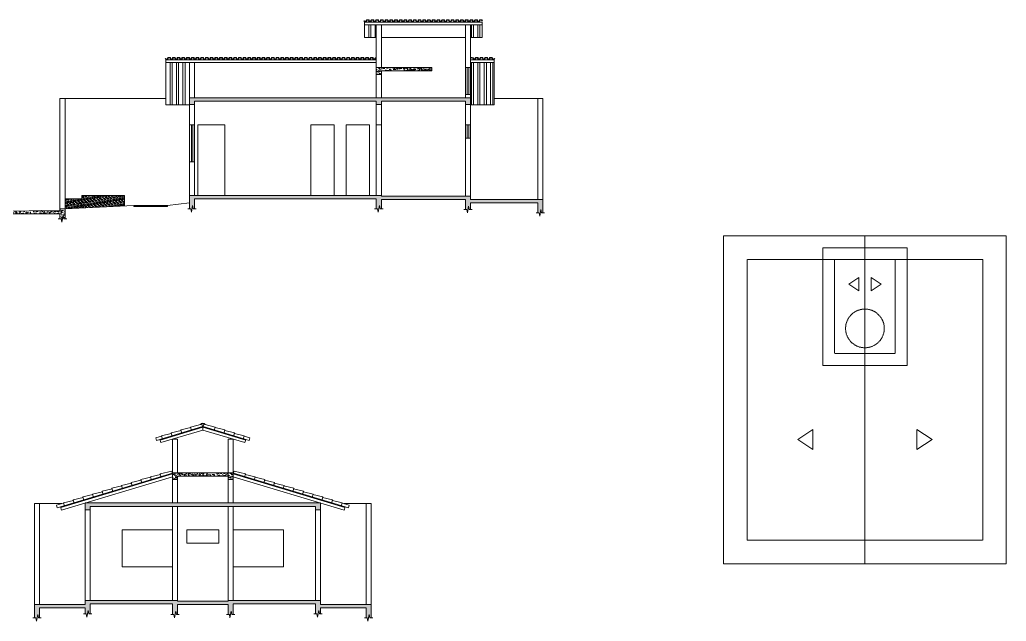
# Model space of a CAD drawing. Header units: centimetres. Extents: x 35234 to 39690, y -7016 to -4021.
# Drawn here: x 36758 to 39690, y -5811 to -4021 of the extents above; entities that cross this region are included whole.
import ezdxf

# ---------------------------------------------------------------- set-up
doc = ezdxf.new("R2010")
doc.units = ezdxf.units.CM
doc.header["$LTSCALE"] = 0.3
doc.linetypes.add('HIDDEN', pattern=[9.525, 6.35, -3.175])
for name, color, linetype, lineweight in [('Cobertura', 52, 'Continuous', 15), ('Janelas', 86, 'Continuous', 5), ('Paredes', 87, 'Continuous', 20), ('Piso', 253, 'Continuous', 5), ('Portas', 152, 'Continuous', 5), ('Projeção Cobertura', 52, 'HIDDEN', 15), ('Terra', 46, 'Continuous', 13)]:
    doc.layers.add(name, color=color, linetype=linetype, lineweight=lineweight)
doc.layers.get('0').off()
pattern_1 = [(50, (-18027.649, -2796.672), (14.5747735, -1.2751268), [1.524, -16.764]), (355, (-18027.649, -2796.672), (-2.8194737, 15.2845476), [1.2192, -13.4112467]), (100.451445, (-18026.434, -2796.778), (11.7552998, 14.00942), [1.2952007, -14.2472196]), (46.1842, (-18027.649, -2792.608), (21.686323, -3.363386), [2.286, -25.146]), (96.635558, (-18025.842, -2792.888), (18.992331, 19.79409), [1.942802, -21.370849]), (351.18415, (-18027.649, -2792.608), (18.992331, 19.79409), [1.828797, -20.1167786]), (21, (-18025.617, -2793.624), (12.1291513, -8.1812159), [1.524, -16.764]), (326, (-18025.617, -2793.624), (4.9441623, 14.7350373), [1.2192, -13.4112]), (71.451445, (-18024.606, -2794.305), (17.0733135, 6.5538215), [1.2952007, -14.247195]), (37.5, (-18027.649, -2796.6717), (0.24708826, 6.7644031), [0, -13.24864, 0, -13.6144, 0, -13.462]), (7.5, (-18027.649, -2796.672), (5.345573, 8.014446), [0, -7.76224, 0, -12.94384, 0, -5.1308]), (327.5, (-18032.18, -2796.6717), (10.8472476, -0.4582995), [0, -5.08, 0, -15.8496, 0, -21.0312]), (317.5, (-18034.212, -2796.672), (11.8503345, 2.0341193), [0, -6.604, 0, -10.52576, 0, -14.9352])]
pattern_2 = [(90, (-12153.477, -6208.12), (-19.05, 4e-15), []), (90, (-12147.127, -6201.77), (-19.05, 4e-15), [])]
pattern_3 = [(50, (-12153.477, -6208.119), (14.5747735, -1.2751268), [1.524, -16.764]), (355, (-12153.477, -6208.12), (-2.8194737, 15.2845476), [1.2192, -13.4112467]), (100.451445, (-12152.262, -6208.226), (11.7552998, 14.00942), [1.2952007, -14.2472196]), (46.1842, (-12153.477, -6204.055), (21.686323, -3.363386), [2.286, -25.146]), (96.63556, (-12151.67, -6204.336), (18.992331, 19.79409), [1.942802, -21.370849]), (351.18415, (-12153.477, -6204.055), (18.992331, 19.79409), [1.828797, -20.116779]), (21, (-12151.445, -6205.071), (12.1291513, -8.1812159), [1.524, -16.764]), (326, (-12151.445, -6205.071), (4.9441623, 14.7350373), [1.2192, -13.4112]), (71.451445, (-12150.434, -6205.753), (17.0733135, 6.5538215), [1.2952007, -14.247195]), (37.5, (-12153.4766, -6208.1193), (0.24708826, 6.7644031), [0, -13.24864, 0, -13.6144, 0, -13.462]), (7.5, (-12153.4766, -6208.119), (5.345573, 8.014446), [0, -7.76224, 0, -12.94384, 0, -5.1308]), (327.5, (-12158.008, -6208.1193), (10.8472476, -0.4582995), [0, -5.08, 0, -15.8496, 0, -21.0312]), (317.5, (-12160.04, -6208.119), (11.8503345, 2.0341193), [0, -6.604, 0, -10.52576, 0, -14.9352])]
pattern_4 = [(50, (-14367.067, -7413.217), (14.5747735, -1.2751268), [1.524, -16.764]), (355, (-14367.067, -7413.217), (-2.8194737, 15.2845476), [1.2192, -13.4112467]), (100.451445, (-14365.853, -7413.323), (11.7552998, 14.00942), [1.2952007, -14.2472196]), (46.1842, (-14367.067, -7409.153), (21.686323, -3.363386), [2.286, -25.146]), (96.635558, (-14365.26, -7409.433), (18.992331, 19.79409), [1.942802, -21.370849]), (351.18415, (-14367.067, -7409.153), (18.992331, 19.79409), [1.828797, -20.116779]), (21, (-14365.035, -7410.169), (12.1291513, -8.1812159), [1.524, -16.764]), (326, (-14365.035, -7410.169), (4.9441623, 14.7350373), [1.2192, -13.4112]), (71.451445, (-14364.024, -7410.85), (17.0733135, 6.5538215), [1.2952007, -14.247195]), (37.5, (-14367.067, -7413.217), (0.24708826, 6.7644031), [0, -13.24864, 0, -13.6144, 0, -13.462]), (7.5, (-14367.067, -7413.217), (5.345573, 8.014446), [0, -7.76224, 0, -12.94384, 0, -5.1308]), (327.5, (-14371.5985, -7413.217), (10.8472476, -0.4582995), [0, -5.08, 0, -15.8496, 0, -21.0312]), (317.5, (-14373.63, -7413.217), (11.8503345, 2.0341193), [0, -6.604, 0, -10.52576, 0, -14.9352])]

# ---------------------------------------------------------------- blocks, each defined once
blk = doc.blocks.new('telha corte')
for points in [[(0.008, 0.045), (-0.001, 0.039, 0.57735), (-0.089, 0.039), (-0.098, 0.045, -0.57735)], [(-0.011, 0.046, 0.57735), (0.06, 0.046), (0.069, 0.041, -0.57735), (-0.019, 0.041)]]:
    blk.add_lwpolyline(points, format="xyb", close=True)
blk.add_lwpolyline([(0.049, 0), (0.049, 0.015), (0, 0.015), (0, 0)])

msp = doc.modelspace()

# ---------------------------------------------------------------- hatches: boundary and pattern name
at = {"layer": 'Cobertura'}
h = msp.add_hatch(dxfattribs=at)
h.set_pattern_fill('ANSI32', color=256, scale=2, angle=45)
h.set_pattern_definition(pattern_2)
h.paths.add_polyline_path([(37817.8, -4036.5), (37782.8, -4036.5), (37782.8, -4074), (37817.8, -4074)])
h = msp.add_hatch(dxfattribs=at)
h.set_pattern_fill('ANSI32', color=256, scale=2, angle=45)
h.set_pattern_definition(pattern_2)
h.paths.add_polyline_path([(38132.8, -4036.5), (38097.8, -4036.5), (38097.8, -4074), (38132.8, -4074)])
h = msp.add_hatch(dxfattribs=at)
h.set_pattern_fill('ANSI32', color=256, scale=2, angle=45)
h.set_pattern_definition(pattern_2)
h.paths.add_polyline_path([(37262.8, -4148.5), (37192.8, -4148.5), (37192.8, -4274.5), (37262.8, -4274.5), (37262.8, -4273.5), (37262.8, -4253.5)])
h = msp.add_hatch(dxfattribs=at)
h.set_pattern_fill('ANSI32', color=256, scale=2, angle=45)
h.set_pattern_definition(pattern_2)
h.paths.add_polyline_path([(38167.8, -4148.5), (38097.8, -4148.5), (38097.8, -4163.5), (38097.8, -4243.5), (38097.8, -4253.5), (38097.8, -4274.5), (38167.8, -4274.5)])
at = {"layer": 'Piso'}
h = msp.add_hatch(dxfattribs=at)
h.set_pattern_fill('AR-CONC', color=256, scale=0.08)
h.set_pattern_definition(pattern_3)
h.paths.add_polyline_path([(37982.8, -4163.5), (37817.8, -4163.5), (37817.8, -4183.5), (37832.8, -4183.5), (37832.8, -4173.5), (37982.8, -4173.5)])
h = msp.add_hatch(dxfattribs=at)
h.set_pattern_fill('AR-CONC', color=256, scale=0.08)
h.set_pattern_definition(pattern_3)
h.paths.add_polyline_path([(38097.8, -4253.5), (37262.8, -4253.5), (37262.8, -4273.5), (37277.8, -4273.5), (37277.8, -4263.5), (37817.8, -4263.5), (37817.8, -4273.5), (37832.8, -4273.5), (37832.8, -4263.5), (38082.8, -4263.5), (38082.8, -4273.5), (38097.8, -4273.5)])
h = msp.add_hatch(dxfattribs=at)
h.set_pattern_fill('GOST_WOOD', color=256, scale=1.5, angle=10)
h.set_pattern_definition([(100, (-18027.649, -2043.2), (8.8632698, 1.5628336), [15, -3]), (100, (-18024.1735, -2045.6335), (8.8632698, 1.5628336), [9, -2.25, 4.5, -2.25]), (100, (-18020.438, -2049.544), (8.8632698, 1.5628336), [15, -3])])
h.paths.add_polyline_path([(37069.4, -4543.5), (36942.8, -4543.5), (36942.8, -4581), (37069.4, -4574.8)])
h.paths.add_polyline_path([(36942.8, -4553.5), (36892.8, -4553.5), (36892.8, -4583.5), (36942.8, -4581)])
h = msp.add_hatch(dxfattribs=at)
h.set_pattern_fill('AR-CONC', color=256, scale=0.08)
h.set_pattern_definition(pattern_1)
h.paths.add_polyline_path([(37277.8, -4553.5), (37817.8, -4553.5), (37817.8, -4583.5), (37821.5, -4583.5), (37823.4, -4593.5), (37825.3, -4583.5), (37827.1, -4573.5), (37829, -4583.5), (37832.8, -4583.5), (37832.8, -4555.5), (38082.8, -4555.5), (38082.8, -4585.5), (38086.5, -4585.5), (38088.4, -4595.5), (38090.3, -4585.5), (38092.1, -4575.5), (38094, -4585.5), (38097.8, -4585.5), (38097.8, -4565.5), (38297.8, -4565.5), (38297.8, -4595.5), (38301.5, -4595.5), (38303.4, -4605.5), (38305.3, -4595.5), (38307.1, -4585.5), (38309, -4595.5), (38312.8, -4595.5), (38312.8, -4555.5), (38097.8, -4555.5), (38097.8, -4545.5), (37832.8, -4545.5), (37832.8, -4543.5), (37262.8, -4543.5), (37262.8, -4583.5), (37266.5, -4583.5), (37268.4, -4593.5), (37270.3, -4583.5), (37272.1, -4573.5), (37274, -4583.5), (37277.8, -4583.5)])
h = msp.add_hatch(dxfattribs=at)
h.set_pattern_fill('AR-CONC', color=256, scale=0.08)
h.set_pattern_definition(pattern_1)
h.paths.add_polyline_path([(36892.8, -4583.5), (36877.8, -4583.5), (36877.8, -4588.5), (36677.8, -4590.4), (36677.8, -4590.5), (36677.7, -4598.5), (36877.8, -4598.5), (36877.8, -4613.5), (36881.5, -4613.5), (36883.4, -4623.5), (36885.3, -4613.5), (36887.1, -4603.5), (36889, -4613.5), (36892.8, -4613.5)])
h.paths.add_polyline_path([(36677.8, -4590.5), (36677.7, -4590.4), (36672.8, -4590.5), (36672.8, -4603.5), (36677.7, -4603.5)])
h = msp.add_hatch(dxfattribs=at)
h.set_pattern_fill('AR-CONC', color=256, scale=0.08)
h.set_pattern_definition(pattern_1)
h.paths.add_polyline_path([(37197.8, -4573.5), (37097.8, -4573.5), (37097.8, -4576.5), (37197.8, -4576.5)])
h = msp.add_hatch(dxfattribs=at)
h.set_pattern_fill('AR-CONC', color=256, scale=0.08)
h.set_pattern_definition(pattern_4)
h.paths.add_polyline_path([(37392.4, -5368.6), (37212.4, -5368.6), (37212.4, -5388.6), (37227.4, -5388.6), (37227.4, -5378.6), (37377.4, -5378.6), (37377.4, -5388.6), (37392.4, -5388.6)])
h = msp.add_hatch(dxfattribs=at)
h.set_pattern_fill('AR-CONC', color=256, scale=0.08)
h.set_pattern_definition(pattern_4)
h.paths.add_polyline_path([(37652.4, -5458.6), (36952.4, -5458.6), (36952.4, -5478.6), (36967.4, -5478.6), (36967.4, -5468.6), (37637.4, -5468.6), (37637.4, -5478.6), (37652.4, -5478.6)])
h = msp.add_hatch(dxfattribs=at)
h.set_pattern_fill('AR-CONC', color=256, scale=0.08)
h.set_pattern_definition(pattern_4)
h.paths.add_polyline_path([(37227.4, -5750.6), (37227.4, -5748.6), (36952.4, -5748.6), (36952.4, -5760.6), (36802.4, -5760.6), (36802.4, -5800.6), (36806.1, -5800.6), (36808, -5810.6), (36809.9, -5800.6), (36811.8, -5790.6), (36813.6, -5800.6), (36817.4, -5800.6), (36817.4, -5770.6), (36952.4, -5770.6), (36952.4, -5788.6), (36956.1, -5788.6), (36958, -5798.6), (36959.9, -5788.6), (36961.8, -5778.6), (36963.6, -5788.6), (36967.4, -5788.6), (36967.4, -5758.6), (37212.4, -5758.6), (37212.4, -5790.6), (37216.1, -5790.6), (37218, -5800.6), (37219.9, -5790.6), (37221.8, -5780.6), (37223.6, -5790.6), (37227.4, -5790.6), (37227.4, -5760.6), (37377.4, -5760.6), (37377.4, -5790.6), (37381.1, -5790.6), (37383, -5800.6), (37384.9, -5790.6), (37386.8, -5780.6), (37388.6, -5790.6), (37392.4, -5790.6), (37392.4, -5758.6), (37637.4, -5758.6), (37637.4, -5788.6), (37641.1, -5788.6), (37643, -5798.6), (37644.9, -5788.6), (37646.8, -5778.6), (37648.6, -5788.6), (37652.4, -5788.6), (37652.4, -5770.6), (37787.4, -5770.6), (37787.4, -5800.6), (37791.1, -5800.6), (37793, -5810.6), (37794.9, -5800.6), (37796.8, -5790.6), (37798.6, -5800.6), (37802.4, -5800.6), (37802.4, -5760.6), (37652.4, -5760.6), (37652.4, -5748.6), (37377.4, -5748.6), (37377.4, -5750.6)])

# ---------------------------------------------------------------- linework, layer by layer
at = {"layer": 'Cobertura'}
for p, q in [((37782.8, -4074), (37782.8, -4027)), ((38132.8, -4028.5), (37782.8, -4028.5)), ((38132.8, -4036.5), (37782.8, -4036.5)), ((38132.8, -4074), (38132.8, -4028.5)), ((37817.8, -4074), (37782.8, -4074)), ((37832.8, -4074), (38082.8, -4074)), ((38132.8, -4074), (38097.8, -4074)), ((37192.8, -4274.5), (37192.8, -4139)), ((37817.8, -4140.5), (37192.8, -4140.5)), ((37817.8, -4148.5), (37192.8, -4148.5)), ((38167.8, -4140.5), (38097.8, -4140.5)), ((38167.8, -4148.5), (38097.8, -4148.5)), ((38167.8, -4274.5), (38167.8, -4140.5)), ((37262.8, -4274.5), (37192.8, -4274.5)), ((38167.8, -4274.5), (38097.8, -4274.5)), ((39689.8, -4664.3), (38849.8, -4664.3)), ((38849.8, -4664.3), (38849.8, -5639.3)), ((39269.8, -4664.3), (39269.8, -5639.3)), ((39689.8, -5639.3), (39689.8, -4664.3)), ((39394.8, -4699.3), (39144.8, -4699.3)), ((39144.8, -4699.3), (39144.8, -5049.3)), ((39394.8, -4699.3), (39394.8, -5049.3)), ((39221.5, -4807.9), (39251.5, -4787.9)), ((39251.5, -4787.9), (39251.5, -4827.9)), ((39288.1, -4787.9), (39288.1, -4827.9)), ((39318.1, -4807.9), (39288.1, -4787.9)), ((39221.5, -4807.9), (39251.5, -4827.9)), ((39318.1, -4807.9), (39288.1, -4827.9)), ((39394.8, -5049.3), (39144.8, -5049.3)), ((37301.8, -5231.3), (37164.9, -5272.4)), ((37302.4, -5233.2), (37175.1, -5271.4)), ((37302.4, -5241.6), (37177.4, -5279.1)), ((37237.5, -5243), (37208.2, -5250)), ((37266.2, -5234.4), (37237, -5241.4)), ((37240.1, -5251.9), (37237, -5241.4)), ((37299.8, -5224.6), (37265.7, -5232.7)), ((37268.9, -5243.3), (37265.7, -5232.7)), ((37273.6, -5241.8), (37273.1, -5239.9)), ((37297.6, -5234.6), (37297, -5232.7)), ((37302.4, -5233.2), (37299.8, -5224.6)), ((37302.4, -5233.2), (37305, -5224.6)), ((37302.4, -5241.6), (37302.4, -5233.2)), ((37302.4, -5233.2), (37429.7, -5271.4)), ((37302.4, -5241.6), (37427.4, -5279.1)), ((37303, -5231.3), (37439.8, -5272.4)), ((37305, -5224.6), (37339.1, -5232.7)), ((37307.2, -5234.6), (37307.7, -5232.7)), ((37331.1, -5241.8), (37331.7, -5239.9)), ((37335.9, -5243.3), (37339.1, -5232.7)), ((37338.6, -5234.4), (37367.8, -5241.4)), ((37364.6, -5251.9), (37367.8, -5241.4)), ((37367.3, -5243), (37396.5, -5250)), ((39070.3, -5269.8), (39115.3, -5239.8)), ((39115.3, -5239.8), (39115.3, -5299.8)), ((39424.3, -5239.8), (39424.3, -5299.8)), ((39469.3, -5269.8), (39424.3, -5239.8)), ((37180, -5260.2), (37162.5, -5264.4)), ((37164.9, -5272.4), (37162.5, -5264.4)), ((37177.4, -5279.1), (37174.5, -5269.5)), ((37179.9, -5270), (37179.3, -5268)), ((37208.7, -5251.6), (37179.5, -5258.6)), ((37182.7, -5269.1), (37179.5, -5258.6)), ((37187.4, -5267.7), (37186.9, -5265.8)), ((37211.4, -5260.5), (37208.2, -5250)), ((37216.2, -5259.1), (37215.6, -5257.2)), ((37244.9, -5250.5), (37244.3, -5248.5)), ((37359.8, -5250.5), (37360.4, -5248.5)), ((37388.6, -5259.1), (37389.2, -5257.2)), ((37393.4, -5260.5), (37396.5, -5250)), ((37396, -5251.6), (37425.3, -5258.6)), ((37417.3, -5267.7), (37417.9, -5265.8)), ((37422.1, -5269.1), (37425.3, -5258.6)), ((37424.8, -5260.2), (37442.2, -5264.4)), ((37424.9, -5270), (37425.5, -5268)), ((37427.4, -5279.1), (37430.3, -5269.5)), ((37439.8, -5272.4), (37442.2, -5264.4)), ((39070.3, -5269.8), (39115.3, -5299.8)), ((39469.3, -5269.8), (39424.3, -5299.8)), ((37209.8, -5363.6), (37175.7, -5371.7)), ((37212.4, -5372.2), (37209.8, -5363.6)), ((37392.4, -5372.2), (37395, -5363.6)), ((37395, -5363.6), (37429.1, -5371.7)), ((37211.8, -5370.3), (36869.9, -5472.9)), ((37212.4, -5372.2), (36880.1, -5471.9)), ((37212.4, -5380.6), (36882.4, -5479.6)), ((37118.7, -5390.6), (37089.5, -5397.6)), ((37147.5, -5382), (37118.2, -5389)), ((37121.4, -5399.5), (37118.2, -5389)), ((37176.2, -5373.4), (37147, -5380.4)), ((37150.1, -5390.9), (37147, -5380.4)), ((37154.9, -5389.5), (37154.3, -5387.5)), ((37178.9, -5382.3), (37175.7, -5371.7)), ((37183.6, -5380.8), (37183.1, -5378.9)), ((37207.6, -5373.6), (37207, -5371.7)), ((37392.4, -5372.2), (37724.7, -5471.9)), ((37392.4, -5380.6), (37722.4, -5479.6)), ((37393, -5370.3), (37734.8, -5472.9)), ((37397.2, -5373.6), (37397.7, -5371.7)), ((37421.1, -5380.8), (37421.7, -5378.9)), ((37425.9, -5382.3), (37429.1, -5371.7)), ((37428.6, -5373.4), (37457.8, -5380.4)), ((37449.8, -5389.5), (37450.4, -5387.5)), ((37454.6, -5390.9), (37457.8, -5380.4)), ((37457.3, -5382), (37486.5, -5389)), ((37483.4, -5399.5), (37486.5, -5389)), ((37486, -5390.6), (37515.3, -5397.6)), ((37032.5, -5416.5), (37003.3, -5423.5)), ((37061.2, -5407.9), (37032, -5414.8)), ((37035.2, -5425.4), (37032, -5414.8)), ((37040, -5423.9), (37039.4, -5422)), ((37090, -5399.2), (37060.8, -5406.2)), ((37063.9, -5416.8), (37060.8, -5406.2)), ((37068.7, -5415.3), (37068.1, -5413.4)), ((37092.7, -5408.1), (37089.5, -5397.6)), ((37097.4, -5406.7), (37096.9, -5404.8)), ((37126.2, -5398.1), (37125.6, -5396.2)), ((37478.6, -5398.1), (37479.2, -5396.2)), ((37507.3, -5406.7), (37507.9, -5404.8)), ((37512.1, -5408.1), (37515.3, -5397.6)), ((37514.8, -5399.2), (37544, -5406.2)), ((37536.1, -5415.3), (37536.6, -5413.4)), ((37540.8, -5416.8), (37544, -5406.2)), ((37543.5, -5407.9), (37572.7, -5414.8)), ((37564.8, -5423.9), (37565.4, -5422)), ((37569.6, -5425.4), (37572.7, -5414.8)), ((37572.2, -5416.5), (37601.5, -5423.5)), ((36917.6, -5451), (36888.3, -5457.9)), ((36946.3, -5442.3), (36917.1, -5449.3)), ((36920.2, -5459.9), (36917.1, -5449.3)), ((36975, -5433.7), (36945.8, -5440.7)), ((36949, -5451.2), (36945.8, -5440.7)), ((36953.8, -5449.8), (36953.2, -5447.9)), ((37003.8, -5425.1), (36974.6, -5432.1)), ((36977.7, -5442.6), (36974.6, -5432.1)), ((36982.5, -5441.2), (36981.9, -5439.3)), ((37006.4, -5434), (37003.3, -5423.5)), ((37011.2, -5432.6), (37010.7, -5430.6)), ((37593.5, -5432.6), (37594.1, -5430.6)), ((37598.3, -5434), (37601.5, -5423.5)), ((37601, -5425.1), (37630.2, -5432.1)), ((37622.3, -5441.2), (37622.8, -5439.3)), ((37627, -5442.6), (37630.2, -5432.1)), ((37629.7, -5433.7), (37658.9, -5440.7)), ((37651, -5449.8), (37651.6, -5447.9)), ((37655.8, -5451.2), (37658.9, -5440.7)), ((37658.4, -5442.3), (37687.7, -5449.3)), ((37684.5, -5459.9), (37687.7, -5449.3)), ((37687.2, -5451), (37716.4, -5457.9)), ((36888.8, -5459.6), (36867.5, -5464.7)), ((36869.9, -5472.9), (36867.5, -5464.7)), ((36882.4, -5479.6), (36879.5, -5470)), ((36884.9, -5470.5), (36884.3, -5468.5)), ((36891.5, -5468.5), (36888.3, -5457.9)), ((36896.3, -5467), (36895.7, -5465.1)), ((36925, -5458.4), (36924.5, -5456.5)), ((37679.7, -5458.4), (37680.3, -5456.5)), ((37708.5, -5467), (37709, -5465.1)), ((37713.3, -5468.5), (37716.4, -5457.9)), ((37715.9, -5459.6), (37737.3, -5464.7)), ((37719.9, -5470.5), (37720.5, -5468.5)), ((37722.4, -5479.6), (37725.3, -5470)), ((37734.8, -5472.9), (37737.3, -5464.7)), ((38849.8, -5639.3), (39689.8, -5639.3))]:
    msp.add_line(p, q, dxfattribs=at)
for points in [[(37781.7, -4023.9, 0.57735), (37788.8, -4023.9), (37789.7, -4024.4, -0.57735), (37780.8, -4024.4)], [(38133.6, -4024), (38132.7, -4024.5, 0.57735), (38123.8, -4024.5), (38123, -4024, -0.57735)], [(37191.7, -4135.9, 0.57735), (37198.8, -4135.9), (37199.7, -4136.4, -0.57735), (37190.8, -4136.4)], [(38105.8, -4135.9, 0.57735), (38112.8, -4135.9), (38113.7, -4136.4, -0.57735), (38104.9, -4136.4)], [(37309.3, -5224.7), (37308.1, -5225.3, 0.57735), (37296.6, -5225.3), (37295.5, -5224.7, -0.57735)]]:
    msp.add_lwpolyline(points, format="xyb", close=True, dxfattribs=at)
for points in [[(37787.7, -4028.5), (37787.7, -4027), (37782.8, -4027)], [(37197.7, -4140.5), (37197.7, -4139), (37192.8, -4139)], [(38111.8, -4140.5), (38111.8, -4139), (38106.8, -4139), (38106.8, -4140.5)]]:
    msp.add_lwpolyline(points, dxfattribs=at)
for points in [[(37817.8, -4134, 0.241689), (37813.9, -4136.5), (37813, -4136, -0.246018), (37817.8, -4133)], [(38097.8, -4135, -0.508389), (38107.6, -4136), (38106.7, -4136.5, 0.57735), (38097.9, -4136.5), (38097.8, -4136.5)]]:
    msp.add_lwpolyline(points, format="xyb", dxfattribs=at)
at = {"layer": 'Janelas'}
for p, q in [((38082.8, -4163.5), (38082.8, -4243.5)), ((38088.3, -4163.5), (38088.3, -4243.5)), ((38092.3, -4163.5), (38092.3, -4243.5)), ((38097.8, -4163.5), (38097.8, -4243.5)), ((37262.8, -4333.5), (37262.8, -4443.5)), ((37268.3, -4333.5), (37268.3, -4443.5)), ((37272.3, -4333.5), (37272.3, -4443.5)), ((37277.8, -4333.5), (37277.8, -4443.5)), ((38082.8, -4333.5), (38082.8, -4373.5)), ((38088.3, -4333.5), (38088.3, -4373.5)), ((38092.3, -4333.5), (38092.3, -4373.5)), ((38097.8, -4333.5), (38097.8, -4373.5)), ((37062.4, -5648.6), (37062.4, -5538.6)), ((37062.4, -5538.6), (37212.4, -5538.6)), ((37254.9, -5578.6), (37254.9, -5538.6)), ((37254.9, -5538.6), (37349.9, -5538.6)), ((37349.9, -5578.6), (37349.9, -5538.6)), ((37542.4, -5538.6), (37392.4, -5538.6)), ((37542.4, -5648.6), (37542.4, -5538.6)), ((37254.9, -5578.6), (37349.9, -5578.6)), ((37062.4, -5648.6), (37212.4, -5648.6)), ((37542.4, -5648.6), (37392.4, -5648.6))]:
    msp.add_line(p, q, dxfattribs=at)
at = {"layer": 'Paredes'}
for p, q in [((37817.8, -4163.5), (37817.8, -4036.5)), ((37817.8, -4036.5), (37832.8, -4036.5)), ((37832.8, -4163.5), (37832.8, -4036.5)), ((38082.8, -4163.5), (38082.8, -4036.5)), ((38082.8, -4036.5), (38097.8, -4036.5)), ((38097.8, -4163.5), (38097.8, -4036.5)), ((37262.8, -4253.5), (37262.8, -4148.5)), ((37277.8, -4148.5), (37262.8, -4148.5)), ((37277.8, -4253.5), (37277.8, -4148.5)), ((37817.8, -4253.5), (37817.8, -4183.5)), ((37832.8, -4183.5), (37817.8, -4183.5)), ((37832.8, -4253.5), (37832.8, -4183.5)), ((38082.8, -4163.5), (38097.8, -4163.5)), ((38082.8, -4253.5), (38082.8, -4243.5)), ((38082.8, -4243.5), (38097.8, -4243.5)), ((38097.8, -4253.5), (38097.8, -4243.5)), ((36877.8, -4583.5), (36877.8, -4255.5)), ((37192.8, -4255.5), (36877.8, -4255.5)), ((36892.8, -4583.5), (36892.8, -4255.5)), ((37262.8, -4333.5), (37262.8, -4273.5)), ((37277.8, -4273.5), (37262.8, -4273.5)), ((37277.8, -4333.5), (37277.8, -4273.5)), ((37817.8, -4333.5), (37817.8, -4273.5)), ((37832.8, -4273.5), (37817.8, -4273.5)), ((37832.8, -4333.5), (37832.8, -4273.5)), ((38082.8, -4333.5), (38082.8, -4273.5)), ((38082.8, -4273.5), (38097.8, -4273.5)), ((38097.8, -4333.5), (38097.8, -4273.5)), ((38312.8, -4255.5), (38167.8, -4255.5)), ((38297.8, -4555.5), (38297.8, -4255.5)), ((38312.8, -4555.5), (38312.8, -4255.5)), ((37262.8, -4333.5), (37277.8, -4333.5)), ((37817.8, -4333.5), (37832.8, -4333.5)), ((38082.8, -4333.5), (38097.8, -4333.5)), ((38082.8, -4545.5), (38082.8, -4373.5)), ((38082.8, -4373.5), (38097.8, -4373.5)), ((38097.8, -4545.5), (38097.8, -4373.5)), ((37262.8, -4543.5), (37262.8, -4443.5)), ((37277.8, -4443.5), (37262.8, -4443.5)), ((37277.8, -4543.5), (37277.8, -4443.5)), ((36942.8, -4581), (36942.8, -4543.5)), ((37069.4, -4543.5), (36942.8, -4543.5)), ((37069.4, -4574.8), (37069.4, -4543.5)), ((36892.8, -4553.5), (36942.8, -4553.5)), ((37212.4, -5268.6), (37227.4, -5268.6)), ((37212.4, -5368.6), (37212.4, -5268.6)), ((37227.4, -5368.6), (37227.4, -5268.6)), ((37377.4, -5268.6), (37392.4, -5268.6)), ((37377.4, -5368.6), (37377.4, -5268.6)), ((37392.4, -5368.6), (37392.4, -5268.6)), ((37212.4, -5458.6), (37212.4, -5388.6)), ((37227.4, -5388.6), (37212.4, -5388.6)), ((37227.4, -5458.6), (37227.4, -5388.6)), ((37377.4, -5458.6), (37377.4, -5388.6)), ((37377.4, -5388.6), (37392.4, -5388.6)), ((37392.4, -5458.6), (37392.4, -5388.6)), ((36802.4, -5760.6), (36802.4, -5460.6)), ((36802.4, -5460.6), (36883.7, -5460.6)), ((36817.4, -5760.6), (36817.4, -5460.6)), ((36952.4, -5748.6), (36952.4, -5478.6)), ((36967.4, -5478.6), (36952.4, -5478.6)), ((36967.4, -5748.6), (36967.4, -5478.6)), ((37212.4, -5748.6), (37212.4, -5468.6)), ((37227.4, -5748.6), (37227.4, -5468.6)), ((37377.4, -5748.6), (37377.4, -5468.6)), ((37392.4, -5748.6), (37392.4, -5468.6)), ((37637.4, -5748.6), (37637.4, -5478.6)), ((37637.4, -5478.6), (37652.4, -5478.6)), ((37652.4, -5748.6), (37652.4, -5478.6)), ((37802.4, -5460.6), (37721, -5460.6)), ((37787.4, -5760.6), (37787.4, -5460.6)), ((37802.4, -5760.6), (37802.4, -5460.6))]:
    msp.add_line(p, q, dxfattribs=at)
at = {"layer": 'Piso'}
for p, q in [((37817.8, -4163.5), (37982.8, -4163.5)), ((37817.8, -4163.5), (37817.8, -4183.5)), ((37832.8, -4173.5), (37832.8, -4183.5)), ((37832.8, -4173.5), (37982.8, -4173.5)), ((37982.8, -4173.5), (37982.8, -4163.5)), ((37262.8, -4253.5), (38097.8, -4253.5)), ((37262.8, -4253.5), (37262.8, -4273.5)), ((37277.8, -4263.5), (37817.8, -4263.5)), ((37277.8, -4263.5), (37277.8, -4273.5)), ((37817.8, -4263.5), (37817.8, -4273.5)), ((37832.8, -4263.5), (38082.8, -4263.5)), ((37832.8, -4263.5), (37832.8, -4273.5)), ((38082.8, -4263.5), (38082.8, -4273.5)), ((38097.8, -4253.5), (38097.8, -4273.5)), ((37262.8, -4583.5), (37262.8, -4543.5)), ((37262.8, -4543.5), (37832.8, -4543.5)), ((37832.8, -4543.5), (37832.8, -4545.5)), ((37277.8, -4583.5), (37277.8, -4553.5)), ((37277.8, -4553.5), (37817.8, -4553.5)), ((37817.8, -4553.5), (37817.8, -4583.5)), ((37832.8, -4545.5), (38097.8, -4545.5)), ((37832.8, -4555.5), (38082.8, -4555.5)), ((37832.8, -4555.5), (37832.8, -4583.5)), ((38082.8, -4585.5), (38082.8, -4555.5)), ((38097.8, -4555.5), (38097.8, -4545.5)), ((38097.8, -4555.5), (38312.8, -4555.5)), ((38097.8, -4585.5), (38097.8, -4565.5)), ((38097.8, -4565.5), (38297.8, -4565.5)), ((38297.8, -4595.5), (38297.8, -4565.5)), ((38312.8, -4595.5), (38312.8, -4555.5)), ((36877.8, -4588.5), (36672.8, -4590.5)), ((36877.8, -4598.5), (36677.8, -4598.5)), ((36892.8, -4583.5), (36877.8, -4583.5)), ((36877.8, -4583.5), (36877.8, -4588.5)), ((36877.8, -4598.5), (36877.8, -4613.5)), ((36892.8, -4583.5), (36892.8, -4613.5)), ((37197.8, -4573.5), (37097.8, -4573.5)), ((37097.8, -4573.5), (37097.8, -4576.5)), ((37097.8, -4576.5), (37197.8, -4576.5)), ((37197.8, -4573.5), (37197.8, -4576.5)), ((37266.5, -4583.5), (37257.8, -4583.5)), ((37266.5, -4583.5), (37268.4, -4593.5)), ((37268.4, -4593.5), (37272.1, -4573.5)), ((37274, -4583.5), (37272.1, -4573.5)), ((37274, -4583.5), (37282.8, -4583.5)), ((37821.5, -4583.5), (37812.8, -4583.5)), ((37821.5, -4583.5), (37823.4, -4593.5)), ((37823.4, -4593.5), (37827.1, -4573.5)), ((37829, -4583.5), (37827.1, -4573.5)), ((37829, -4583.5), (37837.8, -4583.5)), ((38086.5, -4585.5), (38077.8, -4585.5)), ((38086.5, -4585.5), (38088.4, -4595.5)), ((38088.4, -4595.5), (38092.1, -4575.5)), ((38094, -4585.5), (38092.1, -4575.5)), ((38094, -4585.5), (38102.8, -4585.5)), ((38301.5, -4595.5), (38292.8, -4595.5)), ((38301.5, -4595.5), (38303.4, -4605.5)), ((38303.4, -4605.5), (38307.1, -4585.5)), ((38309, -4595.5), (38307.1, -4585.5)), ((38309, -4595.5), (38317.8, -4595.5)), ((36881.5, -4613.5), (36872.8, -4613.5)), ((36881.5, -4613.5), (36883.4, -4623.5)), ((36883.4, -4623.5), (36887.1, -4603.5)), ((36889, -4613.5), (36887.1, -4603.5)), ((36889, -4613.5), (36897.8, -4613.5)), ((37212.4, -5368.6), (37392.4, -5368.6)), ((37212.4, -5368.6), (37212.4, -5388.6)), ((37227.4, -5378.6), (37377.4, -5378.6)), ((37227.4, -5378.6), (37227.4, -5388.6)), ((37377.4, -5378.6), (37377.4, -5388.6)), ((37392.4, -5368.6), (37392.4, -5388.6)), ((36952.4, -5458.6), (37652.4, -5458.6)), ((36952.4, -5458.6), (36952.4, -5478.6)), ((36967.4, -5468.6), (37637.4, -5468.6)), ((36967.4, -5468.6), (36967.4, -5478.6)), ((37637.4, -5468.6), (37637.4, -5478.6)), ((37652.4, -5458.6), (37652.4, -5478.6)), ((36802.4, -5800.6), (36802.4, -5760.6)), ((36802.4, -5760.6), (36952.4, -5760.6)), ((36817.4, -5800.6), (36817.4, -5770.6)), ((36817.4, -5770.6), (36952.4, -5770.6)), ((36952.4, -5760.6), (36952.4, -5748.6)), ((36952.4, -5748.6), (37227.4, -5748.6)), ((36952.4, -5788.6), (36952.4, -5770.6)), ((36967.4, -5788.6), (36967.4, -5758.6)), ((36967.4, -5758.6), (37212.4, -5758.6)), ((37212.4, -5790.6), (37212.4, -5758.6)), ((37227.4, -5750.6), (37227.4, -5748.6)), ((37227.4, -5750.6), (37377.4, -5750.6)), ((37227.4, -5790.6), (37227.4, -5760.6)), ((37227.4, -5760.6), (37377.4, -5760.6)), ((37377.4, -5750.6), (37377.4, -5748.6)), ((37377.4, -5748.6), (37652.4, -5748.6)), ((37377.4, -5790.6), (37377.4, -5760.6)), ((37392.4, -5790.6), (37392.4, -5758.6)), ((37392.4, -5758.6), (37637.4, -5758.6)), ((37637.4, -5788.6), (37637.4, -5758.6)), ((37652.4, -5760.6), (37652.4, -5748.6)), ((37652.4, -5760.6), (37802.4, -5760.6)), ((37652.4, -5788.6), (37652.4, -5770.6)), ((37652.4, -5770.6), (37787.4, -5770.6)), ((37787.4, -5800.6), (37787.4, -5770.6)), ((37802.4, -5800.6), (37802.4, -5760.6)), ((36806.1, -5800.6), (36797.4, -5800.6)), ((36806.1, -5800.6), (36808, -5810.6)), ((36808, -5810.6), (36811.8, -5790.6)), ((36813.6, -5800.6), (36811.8, -5790.6)), ((36813.6, -5800.6), (36822.4, -5800.6)), ((36956.1, -5788.6), (36947.4, -5788.6)), ((36956.1, -5788.6), (36958, -5798.6)), ((36958, -5798.6), (36961.8, -5778.6)), ((36963.6, -5788.6), (36961.8, -5778.6)), ((36963.6, -5788.6), (36972.4, -5788.6)), ((37216.1, -5790.6), (37207.4, -5790.6)), ((37216.1, -5790.6), (37218, -5800.6)), ((37218, -5800.6), (37221.8, -5780.6)), ((37223.6, -5790.6), (37221.8, -5780.6)), ((37223.6, -5790.6), (37232.4, -5790.6)), ((37381.1, -5790.6), (37372.4, -5790.6)), ((37381.1, -5790.6), (37383, -5800.6)), ((37383, -5800.6), (37386.8, -5780.6)), ((37388.6, -5790.6), (37386.8, -5780.6)), ((37388.6, -5790.6), (37397.4, -5790.6)), ((37641.1, -5788.6), (37632.4, -5788.6)), ((37641.1, -5788.6), (37643, -5798.6)), ((37643, -5798.6), (37646.8, -5778.6)), ((37648.6, -5788.6), (37646.8, -5778.6)), ((37648.6, -5788.6), (37657.4, -5788.6)), ((37791.1, -5800.6), (37782.4, -5800.6)), ((37791.1, -5800.6), (37793, -5810.6)), ((37793, -5810.6), (37796.8, -5790.6)), ((37798.6, -5800.6), (37796.8, -5790.6)), ((37798.6, -5800.6), (37807.4, -5800.6))]:
    msp.add_line(p, q, dxfattribs=at)
at = {"layer": 'Portas'}
for p, q in [((37287.8, -4543.5), (37287.8, -4333.5)), ((37287.8, -4333.5), (37367.8, -4333.5)), ((37367.8, -4543.5), (37367.8, -4333.5)), ((37622.8, -4543.5), (37622.8, -4333.5)), ((37622.8, -4333.5), (37692.8, -4333.5)), ((37692.8, -4543.5), (37692.8, -4333.5)), ((37727.8, -4543.5), (37727.8, -4333.5)), ((37727.8, -4333.5), (37797.8, -4333.5)), ((37797.8, -4543.5), (37797.8, -4333.5)), ((37817.8, -4333.5), (37817.8, -4543.5)), ((37832.8, -4333.5), (37832.8, -4543.5))]:
    msp.add_line(p, q, dxfattribs=at)
at = {"layer": 'Projeção Cobertura'}
for p, q in [((39179.8, -4734.3), (39179.8, -5014.3)), ((39359.8, -4734.3), (39359.8, -5014.3)), ((39359.8, -5014.3), (39179.8, -5014.3))]:
    msp.add_line(p, q, dxfattribs=at)
msp.add_lwpolyline([(38919.8, -5569.3), (39619.8, -5569.3), (39619.8, -4734.3), (38919.8, -4734.3)], close=True, dxfattribs=at)
msp.add_circle((39269.8, -4939.3), 57.5, dxfattribs=at)
at = {"layer": 'Terra'}
for p, q in [((37262.8, -4565.5), (37197.8, -4573.5)), ((37097.8, -4573.5), (36892.8, -4583.5))]:
    msp.add_line(p, q, dxfattribs=at)

# ---------------------------------------------------------------- block references
at = {"layer": 'Cobertura', "xscale": 100, "yscale": 100, "zscale": 100}
for p in [(37796.8, -4028.5), (37810.8, -4028.5), (37824.8, -4028.5), (37838.8, -4028.5), (37852.8, -4028.5), (37866.8, -4028.5), (37880.8, -4028.5), (37894.8, -4028.5), (37908.8, -4028.5), (37922.8, -4028.5), (37936.8, -4028.5), (37950.8, -4028.5), (37964.8, -4028.5), (37978.8, -4028.5), (37992.8, -4028.5), (38006.8, -4028.5), (38020.8, -4028.5), (38034.8, -4028.5), (38048.8, -4028.5), (38062.8, -4028.5), (38076.8, -4028.5), (38090.8, -4028.5), (38104.8, -4028.5), (38118.8, -4028.5), (37206.8, -4140.5), (37220.8, -4140.5), (37234.8, -4140.5), (37248.8, -4140.5), (37262.8, -4140.5), (37276.8, -4140.5), (37290.8, -4140.5), (37304.8, -4140.5), (37318.8, -4140.5), (37332.8, -4140.5), (37346.8, -4140.5), (37360.8, -4140.5), (37374.8, -4140.5), (37388.8, -4140.5), (37402.8, -4140.5), (37416.8, -4140.5), (37430.8, -4140.5), (37444.8, -4140.5), (37458.8, -4140.5), (37472.8, -4140.5), (37486.8, -4140.5), (37500.8, -4140.5), (37514.8, -4140.5), (37528.8, -4140.5), (37542.8, -4140.5), (37556.8, -4140.5), (37570.8, -4140.5), (37584.8, -4140.5), (37598.8, -4140.5), (37612.8, -4140.5), (37626.8, -4140.5), (37640.8, -4140.5), (37654.8, -4140.5), (37668.8, -4140.5), (37682.8, -4140.5), (37696.8, -4140.5), (37710.8, -4140.5), (37724.8, -4140.5), (37738.8, -4140.5), (37752.8, -4140.5), (37766.8, -4140.5), (37780.8, -4140.5), (37794.8, -4140.5), (37808.8, -4140.5), (38120.8, -4140.5), (38134.8, -4140.5), (38148.8, -4140.5), (38162.8, -4140.5)]:
    msp.add_blockref('telha corte', p, dxfattribs=at)

doc.saveas('drawing.dxf')
